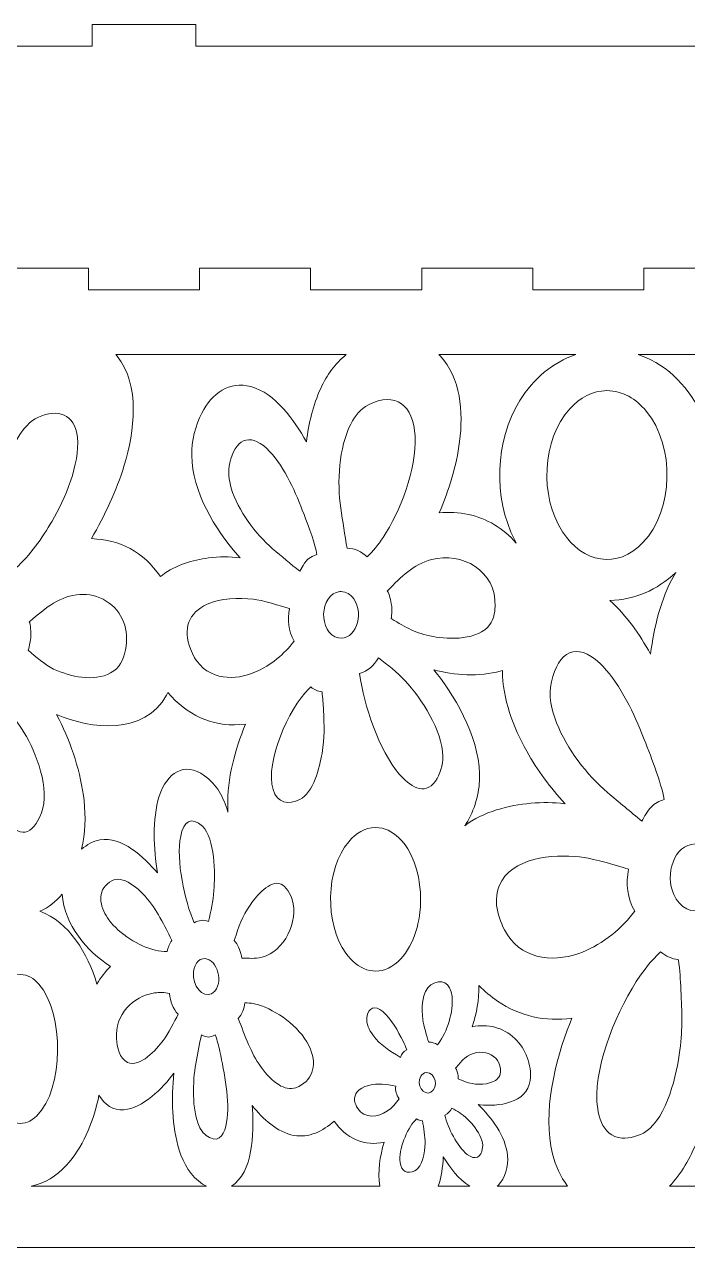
# Model space of a CAD drawing. Header units: centimetres. Extents: x -59 to 59, y -29 to 29.
# Drawn here: x 12.08 to 19.75, y -6.93 to 7.22 of the extents above; entities that cross this region are included whole.
import ezdxf

# ---------------------------------------------------------------- set-up
doc = ezdxf.new("R2010")
doc.units = ezdxf.units.CM
doc.header["$MEASUREMENT"] = 0
doc.layers.add('Camada 1', color=7, linetype='Continuous')

msp = doc.modelspace()

# ---------------------------------------------------------------- linework, layer by layer
at = {"layer": 'Camada 1', "color": 250, "lineweight": 9}
for points, knots in [([(26.91916, 6.97329), (26.91916, 6.97329), (26.91916, 7.22325), (26.91916, 7.22325), (26.91916, 7.22325), (26.91916, 7.22325), (25.71916, 7.22325), (25.71916, 7.22325), (25.71916, 7.22325), (25.71916, 7.22325), (25.71916, 6.97329), (25.71916, 6.97329), (25.71916, 6.97329), (25.71916, 6.97329), (14.06248, 6.97329), (14.06248, 6.97329), (14.06248, 6.97329), (14.06248, 6.97329), (14.06248, 7.22325), (14.06248, 7.22325), (14.06248, 7.22325), (14.06248, 7.22325), (12.86248, 7.22325), (12.86248, 7.22325), (12.86248, 7.22325), (12.86248, 7.22325), (12.86248, 6.97329), (12.86248, 6.97329)], [0, 0, 0, 0, 0.125, 0.125, 0.125, 0.125, 0.25, 0.25, 0.25, 0.25, 0.375, 0.375, 0.375, 0.375, 0.5, 0.5, 0.5, 0.5, 0.625, 0.625, 0.625, 0.625, 0.75, 0.75, 0.75, 0.75, 1, 1, 1, 1]), ([(10.24805, 4.40289), (10.24805, 4.40289), (10.24805, 4.15292), (10.24805, 4.15292), (10.24805, 4.15292), (10.24805, 4.15292), (11.53362, 4.15292), (11.53362, 4.15292), (11.53362, 4.15292), (11.53362, 4.15292), (11.53362, 4.40289), (11.53362, 4.40289), (11.53362, 4.40289), (11.53362, 4.40289), (12.81971, 4.40289), (12.81971, 4.40289), (12.81971, 4.40289), (12.81971, 4.40289), (12.81971, 4.15292), (12.81971, 4.15292), (12.81971, 4.15292), (12.81971, 4.15292), (14.10527, 4.15292), (14.10527, 4.15292), (14.10527, 4.15292), (14.10527, 4.15292), (14.10527, 4.40289), (14.10527, 4.40289), (14.10527, 4.40289), (14.10527, 4.40289), (15.39083, 4.40289), (15.39083, 4.40289), (15.39083, 4.40289), (15.39083, 4.40289), (15.39083, 4.15292), (15.39083, 4.15292), (15.39083, 4.15292), (15.39083, 4.15292), (16.6764, 4.15292), (16.6764, 4.15292), (16.6764, 4.15292), (16.6764, 4.15292), (16.6764, 4.40289), (16.6764, 4.40289), (16.6764, 4.40289), (16.6764, 4.40289), (17.96248, 4.40289), (17.96248, 4.40289), (17.96248, 4.40289), (17.96248, 4.40289), (17.96248, 4.15292), (17.96248, 4.15292), (17.96248, 4.15292), (17.96248, 4.15292), (19.24805, 4.15292), (19.24805, 4.15292), (19.24805, 4.15292), (19.24805, 4.15292), (19.24805, 4.40289), (19.24805, 4.40289), (19.24805, 4.40289), (19.24805, 4.40289), (20.53362, 4.40289), (20.53362, 4.40289), (20.53362, 4.40289), (20.53362, 4.40289), (20.53362, 4.15292), (20.53362, 4.15292), (20.53362, 4.15292), (20.53362, 4.15292), (21.81919, 4.15292), (21.81919, 4.15292), (21.81919, 4.15292), (21.81919, 4.15292), (21.81919, 4.40289), (21.81919, 4.40289), (21.81919, 4.40289), (21.81919, 4.40289), (23.10527, 4.40289), (23.10527, 4.40289), (23.10527, 4.40289), (23.10527, 4.40289), (23.10527, 4.15292), (23.10527, 4.15292), (23.10527, 4.15292), (23.10527, 4.15292), (24.39084, 4.15292), (24.39084, 4.15292), (24.39084, 4.15292), (24.39084, 4.15292), (24.39084, 4.40289), (24.39084, 4.40289), (24.39084, 4.40289), (24.39084, 4.40289), (25.6764, 4.40289), (25.6764, 4.40289), (25.6764, 4.40289), (25.6764, 4.40289), (25.6764, 4.15292), (25.6764, 4.15292), (25.6764, 4.15292), (25.6764, 4.15292), (26.96197, 4.15292), (26.96197, 4.15292), (26.96197, 4.15292), (26.96197, 4.15292), (26.96197, 4.40289), (26.96197, 4.40289), (26.96197, 4.40289), (26.96197, 4.40289), (28.24804, 4.40289), (28.24804, 4.40289), (28.24804, 4.40289), (28.24804, 4.40289), (28.24804, 4.15292), (28.24804, 4.15292), (28.24804, 4.15292), (28.24804, 4.15292), (29.53362, 4.15292), (29.53362, 4.15292), (29.53362, 4.15292), (29.53362, 4.15292), (29.53362, 4.40289), (29.53362, 4.40289)], [0, 0, 0, 0, 0.03125, 0.03125, 0.03125, 0.03125, 0.0625, 0.0625, 0.0625, 0.0625, 0.09375, 0.09375, 0.09375, 0.09375, 0.125, 0.125, 0.125, 0.125, 0.15625, 0.15625, 0.15625, 0.15625, 0.1875, 0.1875, 0.1875, 0.1875, 0.21875, 0.21875, 0.21875, 0.21875, 0.25, 0.25, 0.25, 0.25, 0.28125, 0.28125, 0.28125, 0.28125, 0.3125, 0.3125, 0.3125, 0.3125, 0.34375, 0.34375, 0.34375, 0.34375, 0.375, 0.375, 0.375, 0.375, 0.40625, 0.40625, 0.40625, 0.40625, 0.4375, 0.4375, 0.4375, 0.4375, 0.46875, 0.46875, 0.46875, 0.46875, 0.5, 0.5, 0.5, 0.5, 0.53125, 0.53125, 0.53125, 0.53125, 0.5625, 0.5625, 0.5625, 0.5625, 0.59375, 0.59375, 0.59375, 0.59375, 0.625, 0.625, 0.625, 0.625, 0.65625, 0.65625, 0.65625, 0.65625, 0.6875, 0.6875, 0.6875, 0.6875, 0.71875, 0.71875, 0.71875, 0.71875, 0.75, 0.75, 0.75, 0.75, 0.78125, 0.78125, 0.78125, 0.78125, 0.8125, 0.8125, 0.8125, 0.8125, 0.84375, 0.84375, 0.84375, 0.84375, 0.875, 0.875, 0.875, 0.875, 0.90625, 0.90625, 0.90625, 0.90625, 0.9375, 0.9375, 0.9375, 0.9375, 1, 1, 1, 1]), ([(8.71075, 4.15292), (8.71075, 4.15292), (8.71075, 3.54479), (8.71075, 3.54479), (8.71075, 3.54479), (8.71075, 3.54479), (8.46078, 3.54479), (8.46078, 3.54479), (8.46078, 3.54479), (8.46078, 3.54479), (8.46078, 2.25923), (8.46078, 2.25923), (8.46078, 2.25923), (8.46078, 2.25923), (8.71075, 2.25923), (8.71075, 2.25923), (8.71075, 2.25923), (8.71075, 2.25923), (8.71075, 0.97365), (8.71075, 0.97365), (8.71075, 0.97365), (8.71075, 0.97365), (8.46078, 0.97365), (8.46078, 0.97365), (8.46078, 0.97365), (8.46078, 0.97365), (8.46078, -0.31242), (8.46078, -0.31242), (8.46078, -0.31242), (8.46078, -0.31242), (8.71075, -0.31242), (8.71075, -0.31242), (8.71075, -0.31242), (8.71075, -0.31242), (8.71075, -1.598), (8.71075, -1.598), (8.71075, -1.598), (8.71075, -1.598), (8.46078, -1.598), (8.46078, -1.598), (8.46078, -1.598), (8.46078, -1.598), (8.46078, -2.88408), (8.46078, -2.88408), (8.46078, -2.88408), (8.46078, -2.88408), (8.71075, -2.88408), (8.71075, -2.88408), (8.71075, -2.88408), (8.71075, -2.88408), (8.71075, -6.92629), (8.71075, -6.92629), (8.71075, -6.92629), (8.71075, -6.92629), (31.07083, -6.92629), (31.07083, -6.92629), (31.07083, -6.92629), (31.07083, -6.92629), (31.07083, -2.88408), (31.07083, -2.88408), (31.07083, -2.88408), (31.07083, -2.88408), (31.3208, -2.88408), (31.3208, -2.88408), (31.3208, -2.88408), (31.3208, -2.88408), (31.3208, -1.598), (31.3208, -1.598), (31.3208, -1.598), (31.3208, -1.598), (31.07083, -1.598), (31.07083, -1.598), (31.07083, -1.598), (31.07083, -1.598), (31.07083, -0.31242), (31.07083, -0.31242), (31.07083, -0.31242), (31.07083, -0.31242), (31.3208, -0.31242), (31.3208, -0.31242), (31.3208, -0.31242), (31.3208, -0.31242), (31.3208, 0.97365), (31.3208, 0.97365), (31.3208, 0.97365), (31.3208, 0.97365), (31.07083, 0.97365), (31.07083, 0.97365), (31.07083, 0.97365), (31.07083, 0.97365), (31.07083, 2.25923), (31.07083, 2.25923), (31.07083, 2.25923), (31.07083, 2.25923), (31.3208, 2.25923), (31.3208, 2.25923), (31.3208, 2.25923), (31.3208, 2.25923), (31.3208, 3.54479), (31.3208, 3.54479), (31.3208, 3.54479), (31.3208, 3.54479), (31.07083, 3.54479), (31.07083, 3.54479), (31.07083, 3.54479), (31.07083, 3.54479), (31.07083, 4.15292), (31.07083, 4.15292)], [0, 0, 0, 0, 0.03571429, 0.03571429, 0.03571429, 0.03571429, 0.07142857, 0.07142857, 0.07142857, 0.07142857, 0.10714286, 0.10714286, 0.10714286, 0.10714286, 0.14285714, 0.14285714, 0.14285714, 0.14285714, 0.17857143, 0.17857143, 0.17857143, 0.17857143, 0.21428571, 0.21428571, 0.21428571, 0.21428571, 0.25, 0.25, 0.25, 0.25, 0.28571429, 0.28571429, 0.28571429, 0.28571429, 0.32142857, 0.32142857, 0.32142857, 0.32142857, 0.35714286, 0.35714286, 0.35714286, 0.35714286, 0.39285714, 0.39285714, 0.39285714, 0.39285714, 0.42857143, 0.42857143, 0.42857143, 0.42857143, 0.46428571, 0.46428571, 0.46428571, 0.46428571, 0.5, 0.5, 0.5, 0.5, 0.53571429, 0.53571429, 0.53571429, 0.53571429, 0.57142857, 0.57142857, 0.57142857, 0.57142857, 0.60714286, 0.60714286, 0.60714286, 0.60714286, 0.64285714, 0.64285714, 0.64285714, 0.64285714, 0.67857143, 0.67857143, 0.67857143, 0.67857143, 0.71428571, 0.71428571, 0.71428571, 0.71428571, 0.75, 0.75, 0.75, 0.75, 0.78571429, 0.78571429, 0.78571429, 0.78571429, 0.82142857, 0.82142857, 0.82142857, 0.82142857, 0.85714286, 0.85714286, 0.85714286, 0.85714286, 0.89285714, 0.89285714, 0.89285714, 0.89285714, 0.92857143, 0.92857143, 0.92857143, 0.92857143, 1, 1, 1, 1])]:
    msp.add_open_spline(points, degree=3, knots=knots, dxfattribs=at)
msp.add_open_spline([(12.86248, 6.97329), (12.86248, 6.97329), (8.39084, 6.97329), (8.39084, 6.97329)], degree=3, dxfattribs=at)
at = {"layer": 'Camada 1', "color": 1, "lineweight": 9}
for points, knots in [([(13.6526, 0.83502), (13.45038, 1.13062), (13.1905, 1.25982), (12.8533, 1.27473), (12.8533, 1.27473), (13.01142, 1.54961), (13.14001, 1.81619), (13.23372, 2.12492), (13.23372, 2.12492), (13.35174, 2.5138), (13.42294, 3.04848), (13.15112, 3.38545), (13.15112, 3.38545), (13.15112, 3.38545), (13.13541, 3.40424), (13.13541, 3.40424), (13.13541, 3.40424), (13.13541, 3.40424), (15.80375, 3.40424), (15.80375, 3.40424), (15.80375, 3.40424), (15.67198, 3.29673), (15.58188, 3.17174), (15.50784, 3.01296), (15.50784, 3.01296), (15.4167, 2.81748), (15.37008, 2.61079), (15.34158, 2.39552), (15.34158, 2.39552), (15.19842, 2.65183), (14.98327, 2.9562), (14.69857, 3.03325), (14.69857, 3.03325), (14.45347, 3.09956), (14.24683, 2.95505), (14.13062, 2.72804), (14.13062, 2.72804), (14.05733, 2.58488), (14.0113, 2.40251), (14.01421, 2.23857), (14.01421, 2.23857), (14.02169, 1.81752), (14.28315, 1.38179), (14.54501, 1.08773), (14.54501, 1.08773), (14.54501, 1.08773), (14.57565, 1.05395), (14.57565, 1.05395), (14.57565, 1.05395), (14.44699, 1.06727), (14.33658, 1.06714), (14.20741, 1.05102), (14.20741, 1.05102), (14.02583, 1.02835), (13.82636, 0.96994), (13.67595, 0.85383), (13.67595, 0.85383), (13.67595, 0.85383), (13.6526, 0.83502), (13.6526, 0.83502)], [0, 0, 0, 0, 0.0625, 0.0625, 0.0625, 0.0625, 0.125, 0.125, 0.125, 0.125, 0.1875, 0.1875, 0.1875, 0.1875, 0.25, 0.25, 0.25, 0.25, 0.3125, 0.3125, 0.3125, 0.3125, 0.375, 0.375, 0.375, 0.375, 0.4375, 0.4375, 0.4375, 0.4375, 0.5, 0.5, 0.5, 0.5, 0.5625, 0.5625, 0.5625, 0.5625, 0.625, 0.625, 0.625, 0.625, 0.6875, 0.6875, 0.6875, 0.6875, 0.75, 0.75, 0.75, 0.75, 0.8125, 0.8125, 0.8125, 0.8125, 0.875, 0.875, 0.875, 0.875, 1, 1, 1, 1]), ([(17.76857, 1.22417), (17.61465, 1.39719), (17.43541, 1.50718), (17.21683, 1.55447), (17.21683, 1.55447), (17.09993, 1.57976), (16.99744, 1.58256), (16.87863, 1.57388), (16.87863, 1.57388), (16.99167, 1.84202), (17.07712, 2.10474), (17.11478, 2.39819), (17.11478, 2.39819), (17.15847, 2.73854), (17.1288, 3.13417), (16.88948, 3.38852), (16.88948, 3.38852), (16.88948, 3.38852), (16.8743, 3.40425), (16.8743, 3.40425), (16.8743, 3.40425), (16.8743, 3.40425), (18.4601, 3.40424), (18.4601, 3.40424), (18.4601, 3.40424), (18.18882, 3.30963), (17.96952, 3.12942), (17.81225, 2.87305), (17.81225, 2.87305), (17.5229, 2.40139), (17.50216, 1.75179), (17.75205, 1.25606), (17.75205, 1.25606), (17.75205, 1.25606), (17.76857, 1.22417), (17.76857, 1.22417)], [0, 0, 0, 0, 0.1, 0.1, 0.1, 0.1, 0.2, 0.2, 0.2, 0.2, 0.3, 0.3, 0.3, 0.3, 0.4, 0.4, 0.4, 0.4, 0.5, 0.5, 0.5, 0.5, 0.6, 0.6, 0.6, 0.6, 0.7, 0.7, 0.7, 0.7, 0.8, 0.8, 0.8, 0.8, 1, 1, 1, 1]), ([(19.84302, 1.1738), (19.92884, 1.32564), (19.9853, 1.46805), (20.02254, 1.64252), (20.02254, 1.64252), (20.17435, 2.35355), (19.87151, 3.1502), (19.20806, 3.39427), (19.20806, 3.39427), (19.20806, 3.39427), (19.17981, 3.40424), (19.17981, 3.40424), (19.17981, 3.40424), (19.17981, 3.40424), (22.01844, 3.40424), (22.01844, 3.40424), (22.01844, 3.40424), (21.92004, 3.32741), (21.86321, 3.22128), (21.82901, 3.0967), (21.82901, 3.0967), (21.71357, 2.67636), (22.07299, 2.1163), (22.31126, 1.82193), (22.31126, 1.82193), (22.31126, 1.82193), (22.34633, 1.77936), (22.34633, 1.77936), (22.34633, 1.77936), (22.20142, 1.82752), (22.0648, 1.85789), (21.9138, 1.87077), (21.9138, 1.87077), (21.64434, 1.89375), (21.26472, 1.84607), (21.24926, 1.47677), (21.24926, 1.47677), (21.24637, 1.40791), (21.25201, 1.34896), (21.26133, 1.28136), (21.26133, 1.28136), (20.9095, 1.58186), (20.45971, 1.54731), (20.07496, 1.34133), (20.07496, 1.34133), (19.9831, 1.29214), (19.92061, 1.24542), (19.84302, 1.1738)], [0, 0, 0, 0, 0.07692308, 0.07692308, 0.07692308, 0.07692308, 0.15384615, 0.15384615, 0.15384615, 0.15384615, 0.23076923, 0.23076923, 0.23076923, 0.23076923, 0.30769231, 0.30769231, 0.30769231, 0.30769231, 0.38461538, 0.38461538, 0.38461538, 0.38461538, 0.46153846, 0.46153846, 0.46153846, 0.46153846, 0.53846154, 0.53846154, 0.53846154, 0.53846154, 0.61538462, 0.61538462, 0.61538462, 0.61538462, 0.69230769, 0.69230769, 0.69230769, 0.69230769, 0.76923077, 0.76923077, 0.76923077, 0.76923077, 0.84615385, 0.84615385, 0.84615385, 0.84615385, 1, 1, 1, 1]), ([(15.81286, 1.16318), (15.78787, 1.31381), (15.76115, 1.47567), (15.73917, 1.62672), (15.73917, 1.62672), (15.6956, 1.92622), (15.71612, 2.328), (15.85544, 2.60038), (15.85544, 2.60038), (15.9049, 2.69708), (15.96767, 2.77586), (16.06139, 2.82315), (16.06139, 2.82315), (16.37353, 2.98065), (16.58121, 2.82157), (16.59966, 2.45884), (16.59966, 2.45884), (16.61906, 2.07768), (16.42595, 1.58884), (16.22847, 1.28792), (16.22847, 1.28792), (16.17136, 1.2009), (16.11766, 1.13559), (16.0459, 1.06248), (16.0459, 1.06248), (15.97987, 1.12502), (15.90263, 1.16448), (15.81286, 1.16318)], [0, 0, 0, 0, 0.125, 0.125, 0.125, 0.125, 0.25, 0.25, 0.25, 0.25, 0.375, 0.375, 0.375, 0.375, 0.5, 0.5, 0.5, 0.5, 0.625, 0.625, 0.625, 0.625, 0.75, 0.75, 0.75, 0.75, 1, 1, 1, 1]), ([(18.81989, 2.98697), (19.00324, 2.98376), (19.15544, 2.89458), (19.27557, 2.74823), (19.27557, 2.74823), (19.60766, 2.34366), (19.59462, 1.60505), (19.23647, 1.22847), (19.23647, 1.22847), (18.94081, 0.91761), (18.53832, 0.99305), (18.30465, 1.35455), (18.30465, 1.35455), (18.0401, 1.76381), (18.06568, 2.41969), (18.38994, 2.77811), (18.38994, 2.77811), (18.50756, 2.90812), (18.65015, 2.984), (18.81989, 2.98697)], [0, 0, 0, 0, 0.16666667, 0.16666667, 0.16666667, 0.16666667, 0.33333333, 0.33333333, 0.33333333, 0.33333333, 0.5, 0.5, 0.5, 0.5, 0.66666667, 0.66666667, 0.66666667, 0.66666667, 1, 1, 1, 1]), ([(11.74991, 1.03688), (11.74991, 1.03688), (11.75925, 1.48329), (11.75925, 1.48329), (11.75925, 1.48329), (11.7655, 1.70429), (11.79731, 1.91061), (11.86332, 2.12052), (11.86332, 2.12052), (11.92476, 2.31591), (12.04729, 2.5962), (12.24007, 2.6807), (12.24007, 2.6807), (12.46051, 2.77733), (12.66128, 2.724), (12.69122, 2.44446), (12.69122, 2.44446), (12.72419, 2.13674), (12.54528, 1.73015), (12.39889, 1.47753), (12.39889, 1.47753), (12.28612, 1.28292), (12.14414, 1.07922), (11.97734, 0.93405), (11.97734, 0.93405), (11.97734, 0.93405), (11.94649, 0.90807), (11.94649, 0.90807), (11.94649, 0.90807), (11.89692, 0.97836), (11.83398, 1.02723), (11.74991, 1.03688)], [0, 0, 0, 0, 0.11111111, 0.11111111, 0.11111111, 0.11111111, 0.22222222, 0.22222222, 0.22222222, 0.22222222, 0.33333333, 0.33333333, 0.33333333, 0.33333333, 0.44444444, 0.44444444, 0.44444444, 0.44444444, 0.55555556, 0.55555556, 0.55555556, 0.55555556, 0.66666667, 0.66666667, 0.66666667, 0.66666667, 0.77777778, 0.77777778, 0.77777778, 0.77777778, 1, 1, 1, 1]), ([(15.26462, 0.89725), (15.16113, 0.98281), (15.05306, 1.07102), (14.95131, 1.15841), (14.95131, 1.15841), (14.75367, 1.32813), (14.55046, 1.59724), (14.4725, 1.85897), (14.4725, 1.85897), (14.44377, 1.95543), (14.43104, 2.05118), (14.45443, 2.15019), (14.45443, 2.15019), (14.51696, 2.41507), (14.67859, 2.50865), (14.88211, 2.31825), (14.88211, 2.31825), (15.06581, 2.1464), (15.2022, 1.84464), (15.29477, 1.606), (15.29477, 1.606), (15.34504, 1.4764), (15.42409, 1.27322), (15.45496, 1.13597), (15.45496, 1.13597), (15.45496, 1.13597), (15.46369, 1.09247), (15.46369, 1.09247), (15.46369, 1.09247), (15.3769, 1.057), (15.3554, 1.04737), (15.30352, 0.96542), (15.30352, 0.96542), (15.30352, 0.96542), (15.26462, 0.89725), (15.26462, 0.89725)], [0, 0, 0, 0, 0.1, 0.1, 0.1, 0.1, 0.2, 0.2, 0.2, 0.2, 0.3, 0.3, 0.3, 0.3, 0.4, 0.4, 0.4, 0.4, 0.5, 0.5, 0.5, 0.5, 0.6, 0.6, 0.6, 0.6, 0.7, 0.7, 0.7, 0.7, 0.8, 0.8, 0.8, 0.8, 1, 1, 1, 1]), ([(16.27827, 0.66887), (16.30084, 0.6413), (16.32216, 0.5473), (16.32693, 0.50791), (16.32693, 0.50791), (16.33351, 0.45352), (16.33166, 0.40301), (16.32314, 0.34906), (16.32314, 0.34906), (16.50451, 0.2432), (16.59722, 0.18147), (16.80823, 0.14231), (16.80823, 0.14231), (16.99852, 0.107), (17.32874, 0.09913), (17.46474, 0.28058), (17.46474, 0.28058), (17.50951, 0.34029), (17.52193, 0.41443), (17.52531, 0.48964), (17.52531, 0.48964), (17.54406, 0.90632), (17.13844, 1.12649), (16.78897, 1.03292), (16.78897, 1.03292), (16.57951, 0.97684), (16.43654, 0.8338), (16.28572, 0.6752), (16.28572, 0.6752), (16.28572, 0.6752), (16.27827, 0.66887), (16.27827, 0.66887)], [0, 0, 0, 0, 0.11111111, 0.11111111, 0.11111111, 0.11111111, 0.22222222, 0.22222222, 0.22222222, 0.22222222, 0.33333333, 0.33333333, 0.33333333, 0.33333333, 0.44444444, 0.44444444, 0.44444444, 0.44444444, 0.55555556, 0.55555556, 0.55555556, 0.55555556, 0.66666667, 0.66666667, 0.66666667, 0.66666667, 0.77777778, 0.77777778, 0.77777778, 0.77777778, 1, 1, 1, 1]), ([(18.85431, 0.55826), (19.05413, 0.3789), (19.19024, 0.17888), (19.32413, -0.06022), (19.32413, -0.06022), (19.36547, 0.25521), (19.44208, 0.5732), (19.59589, 0.84835), (19.59589, 0.84835), (19.59589, 0.84835), (19.61652, 0.88427), (19.61652, 0.88427), (19.61652, 0.88427), (19.39383, 0.67502), (19.1469, 0.57079), (18.85431, 0.55826)], [0, 0, 0, 0, 0.2, 0.2, 0.2, 0.2, 0.4, 0.4, 0.4, 0.4, 0.6, 0.6, 0.6, 0.6, 1, 1, 1, 1]), ([(12.1353, 0.3131), (12.15121, 0.28419), (12.1549, 0.18418), (12.15302, 0.1473), (12.15302, 0.1473), (12.15013, 0.09032), (12.13973, 0.03833), (12.12276, -0.0156), (12.12276, -0.0156), (12.21095, -0.09266), (12.31356, -0.18522), (12.41659, -0.23371), (12.41659, -0.23371), (12.60302, -0.32146), (12.88491, -0.38441), (13.07591, -0.27947), (13.07591, -0.27947), (13.18277, -0.22076), (13.22205, -0.13419), (13.24763, -0.01201), (13.24763, -0.01201), (13.29596, 0.2189), (13.21566, 0.43487), (13.02514, 0.55273), (13.02514, 0.55273), (12.8319, 0.67228), (12.60466, 0.64258), (12.41501, 0.52737), (12.41501, 0.52737), (12.31788, 0.46836), (12.2299, 0.39371), (12.14322, 0.31867), (12.14322, 0.31867), (12.14322, 0.31867), (12.1353, 0.3131), (12.1353, 0.3131)], [0, 0, 0, 0, 0.1, 0.1, 0.1, 0.1, 0.2, 0.2, 0.2, 0.2, 0.3, 0.3, 0.3, 0.3, 0.4, 0.4, 0.4, 0.4, 0.5, 0.5, 0.5, 0.5, 0.6, 0.6, 0.6, 0.6, 0.7, 0.7, 0.7, 0.7, 0.8, 0.8, 0.8, 0.8, 1, 1, 1, 1]), ([(15.14541, 0.4677), (15.05554, 0.49479), (14.81759, 0.56461), (14.72896, 0.57406), (14.72896, 0.57406), (14.55332, 0.59281), (14.35736, 0.59148), (14.19202, 0.51599), (14.19202, 0.51599), (13.97901, 0.41873), (13.90971, 0.22735), (13.99912, -0.00113), (13.99912, -0.00113), (14.05636, -0.14743), (14.14455, -0.24983), (14.28698, -0.30078), (14.28698, -0.30078), (14.52988, -0.38767), (14.805, -0.27498), (15.0014, -0.11544), (15.0014, -0.11544), (15.07887, -0.05252), (15.13912, 0.00883), (15.20031, 0.0891), (15.20031, 0.0891), (15.13345, 0.20939), (15.11856, 0.33135), (15.14541, 0.4677)], [0, 0, 0, 0, 0.125, 0.125, 0.125, 0.125, 0.25, 0.25, 0.25, 0.25, 0.375, 0.375, 0.375, 0.375, 0.5, 0.5, 0.5, 0.5, 0.625, 0.625, 0.625, 0.625, 0.75, 0.75, 0.75, 0.75, 1, 1, 1, 1]), ([(15.7426, 0.66339), (15.80447, 0.66026), (15.85119, 0.6325), (15.88898, 0.57915), (15.88898, 0.57915), (16.0196, 0.39482), (15.90392, 0.08847), (15.71213, 0.12586), (15.71213, 0.12586), (15.59879, 0.14795), (15.53659, 0.2853), (15.54102, 0.40647), (15.54102, 0.40647), (15.54536, 0.5247), (15.61462, 0.65217), (15.72729, 0.66261), (15.72729, 0.66261), (15.72729, 0.66261), (15.7426, 0.66339), (15.7426, 0.66339)], [0, 0, 0, 0, 0.16666667, 0.16666667, 0.16666667, 0.16666667, 0.33333333, 0.33333333, 0.33333333, 0.33333333, 0.5, 0.5, 0.5, 0.5, 0.66666667, 0.66666667, 0.66666667, 0.66666667, 1, 1, 1, 1]), ([(19.22471, -1.99355), (19.09269, -1.88479), (18.95717, -1.77376), (18.82714, -1.66254), (18.82714, -1.66254), (18.58497, -1.45539), (18.35938, -1.1646), (18.23738, -0.85603), (18.23738, -0.85603), (18.17911, -0.70868), (18.14019, -0.54185), (18.17674, -0.38284), (18.17674, -0.38284), (18.25702, -0.03357), (18.46781, 0.08877), (18.73703, -0.16595), (18.73703, -0.16595), (18.94287, -0.3607), (19.1152, -0.70745), (19.22083, -0.97195), (19.22083, -0.97195), (19.29481, -1.15722), (19.432, -1.50043), (19.47425, -1.70227), (19.47425, -1.70227), (19.47425, -1.70227), (19.48185, -1.74165), (19.48185, -1.74165), (19.48185, -1.74165), (19.4284, -1.76347), (19.36875, -1.78545), (19.32972, -1.83038), (19.32972, -1.83038), (19.29023, -1.87587), (19.25324, -1.93923), (19.22471, -1.99355)], [0, 0, 0, 0, 0.1, 0.1, 0.1, 0.1, 0.2, 0.2, 0.2, 0.2, 0.3, 0.3, 0.3, 0.3, 0.4, 0.4, 0.4, 0.4, 0.5, 0.5, 0.5, 0.5, 0.6, 0.6, 0.6, 0.6, 0.7, 0.7, 0.7, 0.7, 0.8, 0.8, 0.8, 0.8, 1, 1, 1, 1]), ([(16.17449, -0.106), (16.11998, -0.19732), (16.05456, -0.25563), (15.95728, -0.28654), (15.95728, -0.28654), (16.00702, -0.65644), (16.1822, -1.17127), (16.41706, -1.44885), (16.41706, -1.44885), (16.52721, -1.57903), (16.70734, -1.71296), (16.83523, -1.53066), (16.83523, -1.53066), (16.88757, -1.45602), (16.92141, -1.33754), (16.92072, -1.24454), (16.92072, -1.24454), (16.9185, -0.94571), (16.67028, -0.56931), (16.48192, -0.36812), (16.48192, -0.36812), (16.39373, -0.27391), (16.27822, -0.17964), (16.17449, -0.106)], [0, 0, 0, 0, 0.14285714, 0.14285714, 0.14285714, 0.14285714, 0.28571429, 0.28571429, 0.28571429, 0.28571429, 0.42857143, 0.42857143, 0.42857143, 0.42857143, 0.57142857, 0.57142857, 0.57142857, 0.57142857, 0.71428571, 0.71428571, 0.71428571, 0.71428571, 1, 1, 1, 1]), ([(17.17477, -2.04789), (17.27202, -1.91074), (17.33686, -1.69922), (17.34487, -1.5288), (17.34487, -1.5288), (17.36564, -1.08644), (17.10055, -0.60283), (16.84419, -0.27739), (16.84419, -0.27739), (16.84419, -0.27739), (16.81589, -0.24186), (16.81589, -0.24186), (16.81589, -0.24186), (17.05226, -0.30561), (17.3479, -0.32562), (17.58606, -0.25765), (17.58606, -0.25765), (17.58606, -0.25765), (17.60941, -0.25066), (17.60941, -0.25066), (17.60941, -0.25066), (17.61456, -0.58581), (17.73276, -0.9007), (17.8919, -1.18456), (17.8919, -1.18456), (18.0202, -1.41344), (18.16301, -1.60145), (18.33475, -1.79135), (18.33475, -1.79135), (18.19461, -1.77656), (18.08117, -1.77447), (17.93872, -1.78677), (17.93872, -1.78677), (17.6839, -1.80878), (17.38583, -1.88385), (17.17503, -2.04768), (17.17503, -2.04768), (17.17503, -2.04768), (17.17477, -2.04789), (17.17477, -2.04789)], [0, 0, 0, 0, 0.09090909, 0.09090909, 0.09090909, 0.09090909, 0.18181818, 0.18181818, 0.18181818, 0.18181818, 0.27272727, 0.27272727, 0.27272727, 0.27272727, 0.36363636, 0.36363636, 0.36363636, 0.36363636, 0.45454545, 0.45454545, 0.45454545, 0.45454545, 0.54545455, 0.54545455, 0.54545455, 0.54545455, 0.63636364, 0.63636364, 0.63636364, 0.63636364, 0.72727273, 0.72727273, 0.72727273, 0.72727273, 0.81818182, 0.81818182, 0.81818182, 0.81818182, 1, 1, 1, 1]), ([(14.43454, -1.88882), (14.37904, -1.71157), (14.31054, -1.57249), (14.16246, -1.46731), (14.16246, -1.46731), (13.92659, -1.29976), (13.72683, -1.43291), (13.63945, -1.70476), (13.63945, -1.70476), (13.55248, -1.9753), (13.57794, -2.31489), (13.61762, -2.59218), (13.61762, -2.59218), (13.46208, -2.4088), (13.20517, -2.16606), (12.95328, -2.2093), (12.95328, -2.2093), (12.87322, -2.22304), (12.80278, -2.26719), (12.73906, -2.31896), (12.73906, -2.31896), (12.78405, -2.12841), (12.7899, -1.9506), (12.76829, -1.7556), (12.76829, -1.7556), (12.73275, -1.43485), (12.62176, -1.10099), (12.48154, -0.81762), (12.48154, -0.81762), (12.48154, -0.81762), (12.45118, -0.75802), (12.45118, -0.75802), (12.45118, -0.75802), (12.84866, -0.93345), (13.46889, -0.99888), (13.72332, -0.53624), (13.72332, -0.53624), (13.72332, -0.53624), (13.7396, -0.50522), (13.7396, -0.50522), (13.7396, -0.50522), (13.9593, -0.76231), (14.24314, -0.90135), (14.56968, -0.87724), (14.56968, -0.87724), (14.56968, -0.87724), (14.63655, -0.87009), (14.63655, -0.87009), (14.63655, -0.87009), (14.5165, -1.17178), (14.42396, -1.49702), (14.43164, -1.8287), (14.43164, -1.8287), (14.43164, -1.8287), (14.43454, -1.88882), (14.43454, -1.88882)], [0, 0, 0, 0, 0.06666667, 0.06666667, 0.06666667, 0.06666667, 0.13333333, 0.13333333, 0.13333333, 0.13333333, 0.2, 0.2, 0.2, 0.2, 0.26666667, 0.26666667, 0.26666667, 0.26666667, 0.33333333, 0.33333333, 0.33333333, 0.33333333, 0.4, 0.4, 0.4, 0.4, 0.46666667, 0.46666667, 0.46666667, 0.46666667, 0.53333333, 0.53333333, 0.53333333, 0.53333333, 0.6, 0.6, 0.6, 0.6, 0.66666667, 0.66666667, 0.66666667, 0.66666667, 0.73333333, 0.73333333, 0.73333333, 0.73333333, 0.8, 0.8, 0.8, 0.8, 0.86666667, 0.86666667, 0.86666667, 0.86666667, 1, 1, 1, 1]), ([(15.52262, -0.49812), (15.52995, -0.56879), (15.53678, -0.63773), (15.53955, -0.70877), (15.53955, -0.70877), (15.54697, -0.89857), (15.55453, -1.01929), (15.52291, -1.20936), (15.52291, -1.20936), (15.49587, -1.37202), (15.4214, -1.66636), (15.26409, -1.74436), (15.26409, -1.74436), (15.13697, -1.80739), (15.0032, -1.78749), (14.95605, -1.62819), (14.95605, -1.62819), (14.86059, -1.30573), (15.13922, -0.69119), (15.36714, -0.46666), (15.36714, -0.46666), (15.36714, -0.46666), (15.39331, -0.44144), (15.39331, -0.44144), (15.39331, -0.44144), (15.43737, -0.47509), (15.46961, -0.48896), (15.52262, -0.49812)], [0, 0, 0, 0, 0.125, 0.125, 0.125, 0.125, 0.25, 0.25, 0.25, 0.25, 0.375, 0.375, 0.375, 0.375, 0.5, 0.5, 0.5, 0.5, 0.625, 0.625, 0.625, 0.625, 0.75, 0.75, 0.75, 0.75, 1, 1, 1, 1]), ([(11.85737, -0.69067), (11.80112, -0.76484), (11.73928, -0.81359), (11.65106, -0.83243), (11.65106, -0.83243), (11.63675, -1.16282), (11.69945, -1.66549), (11.86217, -1.95177), (11.86217, -1.95177), (12.00913, -2.21033), (12.17551, -2.16089), (12.27657, -1.89649), (12.27657, -1.89649), (12.37942, -1.62739), (12.21328, -1.1958), (12.07695, -0.9706), (12.07695, -0.9706), (12.01708, -0.87171), (11.93564, -0.77257), (11.85737, -0.69067)], [0, 0, 0, 0, 0.16666667, 0.16666667, 0.16666667, 0.16666667, 0.33333333, 0.33333333, 0.33333333, 0.33333333, 0.5, 0.5, 0.5, 0.5, 0.66666667, 0.66666667, 0.66666667, 0.66666667, 1, 1, 1, 1]), ([(14.20789, -3.15443), (14.14866, -3.13185), (14.09785, -3.13721), (14.04356, -3.17128), (14.04356, -3.17128), (13.93274, -2.91126), (13.83058, -2.45034), (13.88687, -2.16626), (13.88687, -2.16626), (13.92007, -1.99875), (14.0101, -1.93177), (14.1388, -2.05318), (14.1388, -2.05318), (14.28544, -2.1915), (14.28607, -2.60991), (14.27109, -2.79671), (14.27109, -2.79671), (14.26114, -2.92075), (14.23751, -3.03406), (14.20789, -3.15443)], [0, 0, 0, 0, 0.16666667, 0.16666667, 0.16666667, 0.16666667, 0.33333333, 0.33333333, 0.33333333, 0.33333333, 0.5, 0.5, 0.5, 0.5, 0.66666667, 0.66666667, 0.66666667, 0.66666667, 1, 1, 1, 1]), ([(16.14278, -2.06738), (16.24756, -2.07052), (16.33182, -2.10989), (16.41081, -2.18534), (16.41081, -2.18534), (16.62145, -2.38656), (16.68881, -2.75355), (16.65601, -3.04505), (16.65601, -3.04505), (16.62966, -3.27927), (16.52788, -3.5511), (16.32982, -3.67306), (16.32982, -3.67306), (16.13537, -3.79279), (15.93132, -3.70728), (15.79904, -3.52212), (15.79904, -3.52212), (15.55321, -3.17798), (15.56163, -2.55116), (15.83174, -2.23124), (15.83174, -2.23124), (15.91508, -2.13253), (16.01762, -2.06971), (16.14278, -2.06738)], [0, 0, 0, 0, 0.14285714, 0.14285714, 0.14285714, 0.14285714, 0.28571429, 0.28571429, 0.28571429, 0.28571429, 0.42857143, 0.42857143, 0.42857143, 0.42857143, 0.57142857, 0.57142857, 0.57142857, 0.57142857, 0.71428571, 0.71428571, 0.71428571, 0.71428571, 1, 1, 1, 1]), ([(19.84215, -2.25658), (19.97276, -2.26037), (20.06549, -2.36143), (20.10719, -2.48755), (20.10719, -2.48755), (20.16822, -2.67212), (20.11331, -2.91736), (19.94833, -3.00482), (19.94833, -3.00482), (19.80675, -3.07988), (19.66108, -2.99247), (19.5939, -2.84391), (19.5939, -2.84391), (19.48915, -2.6123), (19.59106, -2.26497), (19.84215, -2.25658)], [0, 0, 0, 0, 0.2, 0.2, 0.2, 0.2, 0.4, 0.4, 0.4, 0.4, 0.6, 0.6, 0.6, 0.6, 1, 1, 1, 1]), ([(19.07073, -2.54782), (18.95838, -2.51449), (18.66107, -2.428), (18.55654, -2.41352), (18.55654, -2.41352), (18.27408, -2.3744), (17.78206, -2.38679), (17.60259, -2.6842), (17.60259, -2.6842), (17.495, -2.86251), (17.54269, -3.07538), (17.63334, -3.24926), (17.63334, -3.24926), (17.80846, -3.58514), (18.17573, -3.63504), (18.49311, -3.52423), (18.49311, -3.52423), (18.72694, -3.4426), (18.96338, -3.26432), (19.12073, -3.06376), (19.12073, -3.06376), (19.12073, -3.06376), (19.14165, -3.03638), (19.14165, -3.03638), (19.14165, -3.03638), (19.05786, -2.88576), (19.03368, -2.71806), (19.07073, -2.54782)], [0, 0, 0, 0, 0.125, 0.125, 0.125, 0.125, 0.25, 0.25, 0.25, 0.25, 0.375, 0.375, 0.375, 0.375, 0.5, 0.5, 0.5, 0.5, 0.625, 0.625, 0.625, 0.625, 0.75, 0.75, 0.75, 0.75, 1, 1, 1, 1]), ([(13.78422, -3.37491), (13.73054, -3.26003), (13.70848, -3.21866), (13.64677, -3.1067), (13.64677, -3.1067), (13.56015, -2.94956), (13.40873, -2.75403), (13.24778, -2.68554), (13.24778, -2.68554), (13.16916, -2.6521), (13.10617, -2.66162), (13.03969, -2.71821), (13.03969, -2.71821), (12.90623, -2.83183), (12.96623, -3.01252), (13.0556, -3.13355), (13.0556, -3.13355), (13.17975, -3.30169), (13.40002, -3.43786), (13.59079, -3.48634), (13.59079, -3.48634), (13.64109, -3.49913), (13.67933, -3.50281), (13.7307, -3.50264), (13.7307, -3.50264), (13.74196, -3.45199), (13.75635, -3.41708), (13.78422, -3.37491)], [0, 0, 0, 0, 0.125, 0.125, 0.125, 0.125, 0.25, 0.25, 0.25, 0.25, 0.375, 0.375, 0.375, 0.375, 0.5, 0.5, 0.5, 0.5, 0.625, 0.625, 0.625, 0.625, 0.75, 0.75, 0.75, 0.75, 1, 1, 1, 1]), ([(14.59325, -3.57883), (14.59539, -3.55003), (14.57059, -3.47824), (14.55748, -3.45102), (14.55748, -3.45102), (14.54218, -3.41925), (14.5292, -3.40115), (14.50757, -3.37491), (14.50757, -3.37491), (14.5648, -3.20076), (14.58877, -3.11027), (14.69742, -2.95415), (14.69742, -2.95415), (14.76062, -2.86334), (14.92279, -2.66931), (15.04822, -2.72093), (15.04822, -2.72093), (15.10662, -2.74496), (15.15804, -2.83977), (15.17666, -2.90017), (15.17666, -2.90017), (15.25464, -3.15328), (15.08532, -3.50147), (14.83076, -3.56556), (14.83076, -3.56556), (14.73507, -3.58966), (14.68342, -3.57777), (14.59325, -3.57883)], [0, 0, 0, 0, 0.125, 0.125, 0.125, 0.125, 0.25, 0.25, 0.25, 0.25, 0.375, 0.375, 0.375, 0.375, 0.5, 0.5, 0.5, 0.5, 0.625, 0.625, 0.625, 0.625, 0.75, 0.75, 0.75, 0.75, 1, 1, 1, 1]), ([(12.5152, -2.83858), (12.44429, -2.92438), (12.35663, -2.99701), (12.2554, -3.03554), (12.2554, -3.03554), (12.5975, -3.15844), (12.8108, -3.52579), (12.9175, -3.8779), (12.9175, -3.8779), (12.96131, -3.80348), (13.01359, -3.73608), (13.07426, -3.67693), (13.07426, -3.67693), (12.80284, -3.4946), (12.54138, -3.19838), (12.5152, -2.83858)], [0, 0, 0, 0, 0.2, 0.2, 0.2, 0.2, 0.4, 0.4, 0.4, 0.4, 0.6, 0.6, 0.6, 0.6, 1, 1, 1, 1]), ([(19.64869, -3.59691), (19.66183, -3.72608), (19.67148, -3.81999), (19.67644, -3.95044), (19.67644, -3.95044), (19.68671, -4.2206), (19.69872, -4.36935), (19.66398, -4.6421), (19.66398, -4.6421), (19.62817, -4.92329), (19.51615, -5.41756), (19.27066, -5.58423), (19.27066, -5.58423), (19.19941, -5.6326), (19.08101, -5.66673), (18.99462, -5.65973), (18.99462, -5.65973), (18.75179, -5.64006), (18.69834, -5.36669), (18.70331, -5.15036), (18.70331, -5.15036), (18.71417, -4.67781), (18.99145, -4.06147), (19.26033, -3.70534), (19.26033, -3.70534), (19.31602, -3.63158), (19.37324, -3.56807), (19.4399, -3.50547), (19.4399, -3.50547), (19.50758, -3.55711), (19.5661, -3.58444), (19.64869, -3.59691)], [0, 0, 0, 0, 0.11111111, 0.11111111, 0.11111111, 0.11111111, 0.22222222, 0.22222222, 0.22222222, 0.22222222, 0.33333333, 0.33333333, 0.33333333, 0.33333333, 0.44444444, 0.44444444, 0.44444444, 0.44444444, 0.55555556, 0.55555556, 0.55555556, 0.55555556, 0.66666667, 0.66666667, 0.66666667, 0.66666667, 0.77777778, 0.77777778, 0.77777778, 0.77777778, 1, 1, 1, 1]), ([(14.28155, -3.9603), (14.39413, -3.82413), (14.28515, -3.55898), (14.14354, -3.58532), (14.14354, -3.58532), (14.05827, -3.60119), (14.0259, -3.71209), (14.03577, -3.79902), (14.03577, -3.79902), (14.05305, -3.95095), (14.18547, -4.06391), (14.28155, -3.9603)], [0, 0, 0, 0, 0.25, 0.25, 0.25, 0.25, 0.5, 0.5, 0.5, 0.5, 1, 1, 1, 1]), ([(12.03289, -3.76762), (12.12012, -3.77095), (12.18573, -3.81148), (12.24585, -3.8798), (12.24585, -3.8798), (12.54188, -4.21621), (12.53758, -5.08865), (12.22274, -5.40199), (12.22274, -5.40199), (12.08189, -5.54218), (11.91759, -5.50539), (11.80027, -5.35384), (11.80027, -5.35384), (11.61429, -5.11357), (11.57531, -4.69503), (11.61755, -4.39643), (11.61755, -4.39643), (11.65015, -4.16589), (11.7712, -3.77485), (12.03289, -3.76762)], [0, 0, 0, 0, 0.16666667, 0.16666667, 0.16666667, 0.16666667, 0.33333333, 0.33333333, 0.33333333, 0.33333333, 0.5, 0.5, 0.5, 0.5, 0.66666667, 0.66666667, 0.66666667, 0.66666667, 1, 1, 1, 1]), ([(16.75716, -4.55171), (16.73662, -4.48063), (16.69978, -4.36115), (16.68916, -4.28882), (16.68916, -4.28882), (16.67179, -4.17052), (16.67363, -3.96173), (16.7817, -3.88895), (16.7817, -3.88895), (16.9065, -3.8049), (17.00892, -3.86343), (17.02679, -4.02181), (17.02679, -4.02181), (17.04607, -4.19272), (16.97001, -4.43817), (16.8688, -4.56688), (16.8688, -4.56688), (16.8688, -4.56688), (16.85746, -4.58076), (16.85746, -4.58076), (16.85746, -4.58076), (16.82743, -4.55904), (16.79355, -4.54721), (16.75716, -4.55171)], [0, 0, 0, 0, 0.14285714, 0.14285714, 0.14285714, 0.14285714, 0.28571429, 0.28571429, 0.28571429, 0.28571429, 0.42857143, 0.42857143, 0.42857143, 0.42857143, 0.57142857, 0.57142857, 0.57142857, 0.57142857, 0.71428571, 0.71428571, 0.71428571, 0.71428571, 1, 1, 1, 1]), ([(17.33745, -3.89427), (17.34092, -4.0654), (17.31209, -4.21136), (17.26131, -4.37236), (17.26131, -4.37236), (17.44209, -4.33906), (17.61402, -4.37535), (17.75337, -4.50774), (17.75337, -4.50774), (17.87937, -4.62744), (17.95313, -4.81043), (17.93119, -4.99201), (17.93119, -4.99201), (17.89876, -5.26052), (17.54955, -5.29718), (17.35302, -5.27449), (17.35302, -5.27449), (17.35302, -5.27449), (17.32818, -5.27116), (17.32818, -5.27116), (17.32818, -5.27116), (17.48149, -5.41938), (17.64849, -5.63297), (17.66974, -5.86398), (17.66974, -5.86398), (17.68033, -5.97913), (17.64172, -6.1288), (17.5605, -6.20694), (17.5605, -6.20694), (17.5605, -6.20694), (17.54882, -6.21758), (17.54882, -6.21758), (17.54882, -6.21758), (17.54882, -6.21758), (18.36526, -6.21757), (18.36526, -6.21757), (18.36526, -6.21757), (18.27901, -6.10141), (18.22703, -5.98727), (18.19127, -5.84303), (18.19127, -5.84303), (18.07226, -5.36293), (18.21737, -4.77124), (18.39239, -4.32668), (18.39239, -4.32668), (18.39239, -4.32668), (18.41341, -4.2741), (18.41341, -4.2741), (18.41341, -4.2741), (18.10479, -4.31436), (17.81874, -4.2538), (17.55433, -4.07543), (17.55433, -4.07543), (17.47204, -4.01992), (17.40877, -3.96484), (17.33745, -3.89427)], [0, 0, 0, 0, 0.06666667, 0.06666667, 0.06666667, 0.06666667, 0.13333333, 0.13333333, 0.13333333, 0.13333333, 0.2, 0.2, 0.2, 0.2, 0.26666667, 0.26666667, 0.26666667, 0.26666667, 0.33333333, 0.33333333, 0.33333333, 0.33333333, 0.4, 0.4, 0.4, 0.4, 0.46666667, 0.46666667, 0.46666667, 0.46666667, 0.53333333, 0.53333333, 0.53333333, 0.53333333, 0.6, 0.6, 0.6, 0.6, 0.66666667, 0.66666667, 0.66666667, 0.66666667, 0.73333333, 0.73333333, 0.73333333, 0.73333333, 0.8, 0.8, 0.8, 0.8, 0.86666667, 0.86666667, 0.86666667, 0.86666667, 1, 1, 1, 1]), ([(13.85889, -4.22827), (13.81426, -4.31138), (13.74096, -4.45332), (13.68408, -4.53028), (13.68408, -4.53028), (13.60693, -4.63466), (13.41823, -4.85064), (13.27157, -4.7838), (13.27157, -4.7838), (13.18007, -4.7421), (13.14915, -4.6045), (13.14317, -4.50912), (13.14317, -4.50912), (13.12592, -4.23387), (13.33196, -4.01584), (13.58253, -3.98086), (13.58253, -3.98086), (13.64507, -3.97212), (13.6962, -3.97359), (13.75824, -3.98589), (13.75824, -3.98589), (13.76588, -4.08045), (13.7952, -4.16133), (13.85889, -4.22827)], [0, 0, 0, 0, 0.14285714, 0.14285714, 0.14285714, 0.14285714, 0.28571429, 0.28571429, 0.28571429, 0.28571429, 0.42857143, 0.42857143, 0.42857143, 0.42857143, 0.57142857, 0.57142857, 0.57142857, 0.57142857, 0.71428571, 0.71428571, 0.71428571, 0.71428571, 1, 1, 1, 1]), ([(14.55289, -4.27763), (14.59024, -4.37345), (14.63266, -4.48147), (14.67208, -4.5758), (14.67208, -4.5758), (14.74306, -4.74563), (14.86953, -4.95042), (15.02489, -5.04471), (15.02489, -5.04471), (15.08529, -5.08137), (15.15321, -5.10209), (15.22088, -5.07687), (15.22088, -5.07687), (15.40894, -5.00679), (15.46798, -4.82792), (15.38924, -4.63253), (15.38924, -4.63253), (15.29575, -4.40053), (15.03822, -4.20809), (14.82329, -4.13149), (14.82329, -4.13149), (14.75658, -4.10772), (14.70065, -4.09654), (14.63053, -4.0943), (14.63053, -4.0943), (14.62102, -4.16229), (14.5972, -4.22715), (14.55289, -4.27763)], [0, 0, 0, 0, 0.125, 0.125, 0.125, 0.125, 0.25, 0.25, 0.25, 0.25, 0.375, 0.375, 0.375, 0.375, 0.5, 0.5, 0.5, 0.5, 0.625, 0.625, 0.625, 0.625, 0.75, 0.75, 0.75, 0.75, 1, 1, 1, 1]), ([(16.4295, -4.7263), (16.30264, -4.64688), (16.19985, -4.59237), (16.10938, -4.46579), (16.10938, -4.46579), (16.06963, -4.4102), (16.03163, -4.33974), (16.04168, -4.26687), (16.04168, -4.26687), (16.05858, -4.14443), (16.13424, -4.12029), (16.22636, -4.1958), (16.22636, -4.1958), (16.32348, -4.27541), (16.40331, -4.42578), (16.46023, -4.53944), (16.46023, -4.53944), (16.47749, -4.5739), (16.49115, -4.60312), (16.5029, -4.6402), (16.5029, -4.6402), (16.46038, -4.66099), (16.44864, -4.6785), (16.4295, -4.7263)], [0, 0, 0, 0, 0.14285714, 0.14285714, 0.14285714, 0.14285714, 0.28571429, 0.28571429, 0.28571429, 0.28571429, 0.42857143, 0.42857143, 0.42857143, 0.42857143, 0.57142857, 0.57142857, 0.57142857, 0.57142857, 0.71428571, 0.71428571, 0.71428571, 0.71428571, 1, 1, 1, 1]), ([(14.12662, -4.46427), (14.10523, -4.5713), (14.07956, -4.69303), (14.06106, -4.79991), (14.06106, -4.79991), (14.02576, -5.00388), (14.01494, -5.33171), (14.09995, -5.52076), (14.09995, -5.52076), (14.12564, -5.57787), (14.16574, -5.62443), (14.21859, -5.65359), (14.21859, -5.65359), (14.34414, -5.72285), (14.39956, -5.59144), (14.41862, -5.47852), (14.41862, -5.47852), (14.46013, -5.23267), (14.39233, -4.89871), (14.34035, -4.65902), (14.34035, -4.65902), (14.32415, -4.58433), (14.31282, -4.53709), (14.28721, -4.46555), (14.28721, -4.46555), (14.2162, -4.5022), (14.20241, -4.49764), (14.12662, -4.46427)], [0, 0, 0, 0, 0.125, 0.125, 0.125, 0.125, 0.25, 0.25, 0.25, 0.25, 0.375, 0.375, 0.375, 0.375, 0.5, 0.5, 0.5, 0.5, 0.625, 0.625, 0.625, 0.625, 0.75, 0.75, 0.75, 0.75, 1, 1, 1, 1]), ([(17.06722, -4.85183), (17.0821, -4.86547), (17.09652, -4.9166), (17.099, -4.94084), (17.099, -4.94084), (17.099, -4.94084), (17.09966, -4.97589), (17.09966, -4.97589), (17.09966, -4.97589), (17.09966, -4.97589), (17.18332, -5.00989), (17.18332, -5.00989), (17.18332, -5.00989), (17.27596, -5.04378), (17.40543, -5.04777), (17.49683, -5.00963), (17.49683, -5.00963), (17.54463, -4.98968), (17.58456, -4.9563), (17.58825, -4.89771), (17.58825, -4.89771), (17.60188, -4.6816), (17.34282, -4.59471), (17.17352, -4.73645), (17.17352, -4.73645), (17.12053, -4.78082), (17.10911, -4.80589), (17.06722, -4.85183)], [0, 0, 0, 0, 0.125, 0.125, 0.125, 0.125, 0.25, 0.25, 0.25, 0.25, 0.375, 0.375, 0.375, 0.375, 0.5, 0.5, 0.5, 0.5, 0.625, 0.625, 0.625, 0.625, 0.75, 0.75, 0.75, 0.75, 1, 1, 1, 1]), ([(12.94171, -5.16511), (13.01233, -5.27623), (13.10006, -5.34045), (13.22928, -5.33143), (13.22928, -5.33143), (13.44658, -5.31625), (13.67973, -5.08419), (13.80722, -4.9094), (13.80722, -4.9094), (13.78108, -5.1991), (13.78387, -5.51879), (13.86956, -5.79824), (13.86956, -5.79824), (13.92038, -5.96398), (14.00162, -6.09922), (14.14126, -6.19197), (14.14126, -6.19197), (14.14126, -6.19197), (14.18447, -6.21757), (14.18447, -6.21757), (14.18447, -6.21757), (14.18447, -6.21757), (12.15622, -6.21757), (12.15622, -6.21757), (12.15622, -6.21757), (12.31669, -6.18189), (12.44616, -6.10038), (12.56212, -5.97675), (12.56212, -5.97675), (12.75072, -5.77568), (12.86859, -5.48951), (12.93081, -5.21564), (12.93081, -5.21564), (12.93081, -5.21564), (12.94171, -5.16511), (12.94171, -5.16511)], [0, 0, 0, 0, 0.1, 0.1, 0.1, 0.1, 0.2, 0.2, 0.2, 0.2, 0.3, 0.3, 0.3, 0.3, 0.4, 0.4, 0.4, 0.4, 0.5, 0.5, 0.5, 0.5, 0.6, 0.6, 0.6, 0.6, 0.7, 0.7, 0.7, 0.7, 0.8, 0.8, 0.8, 0.8, 1, 1, 1, 1]), ([(16.72828, -4.90112), (16.83952, -4.89506), (16.87216, -5.07854), (16.78293, -5.1288), (16.78293, -5.1288), (16.69714, -5.17713), (16.60953, -5.04229), (16.66535, -4.94565), (16.66535, -4.94565), (16.68064, -4.91916), (16.70056, -4.9062), (16.72828, -4.90112)], [0, 0, 0, 0, 0.25, 0.25, 0.25, 0.25, 0.5, 0.5, 0.5, 0.5, 1, 1, 1, 1]), ([(21.9129, -5.01943), (22.07556, -5.18151), (22.24005, -5.24761), (22.45733, -5.2577), (22.45733, -5.2577), (22.32394, -5.46974), (22.19535, -5.73561), (22.19506, -5.99824), (22.19506, -5.99824), (22.19497, -6.07761), (22.20612, -6.1436), (22.23298, -6.21757), (22.23298, -6.21757), (22.23298, -6.21757), (19.54292, -6.21757), (19.54292, -6.21757), (19.54292, -6.21757), (19.68637, -6.06562), (19.78206, -5.89513), (19.86207, -5.69672), (19.86207, -5.69672), (19.96329, -5.44575), (20.02364, -5.18092), (20.06368, -4.9115), (20.06368, -4.9115), (20.196, -5.2025), (20.35112, -5.48739), (20.56226, -5.72092), (20.56226, -5.72092), (20.7742, -5.95532), (21.07635, -6.15882), (21.38931, -6.04124), (21.38931, -6.04124), (21.67334, -5.93452), (21.82548, -5.61026), (21.8878, -5.31371), (21.8878, -5.31371), (21.90931, -5.21135), (21.91466, -5.12406), (21.9129, -5.01943)], [0, 0, 0, 0, 0.09090909, 0.09090909, 0.09090909, 0.09090909, 0.18181818, 0.18181818, 0.18181818, 0.18181818, 0.27272727, 0.27272727, 0.27272727, 0.27272727, 0.36363636, 0.36363636, 0.36363636, 0.36363636, 0.45454545, 0.45454545, 0.45454545, 0.45454545, 0.54545455, 0.54545455, 0.54545455, 0.54545455, 0.63636364, 0.63636364, 0.63636364, 0.63636364, 0.72727273, 0.72727273, 0.72727273, 0.72727273, 0.81818182, 0.81818182, 0.81818182, 0.81818182, 1, 1, 1, 1]), ([(16.37527, -5.05818), (16.26408, -5.04008), (16.17455, -5.02171), (16.06264, -5.05084), (16.06264, -5.05084), (15.8042, -5.11812), (15.9063, -5.32891), (16.00638, -5.38241), (16.00638, -5.38241), (16.1242, -5.44539), (16.2658, -5.37329), (16.35257, -5.28367), (16.35257, -5.28367), (16.37567, -5.25982), (16.3966, -5.23364), (16.4144, -5.20499), (16.4144, -5.20499), (16.38232, -5.15993), (16.36978, -5.11475), (16.37527, -5.05818)], [0, 0, 0, 0, 0.16666667, 0.16666667, 0.16666667, 0.16666667, 0.33333333, 0.33333333, 0.33333333, 0.33333333, 0.5, 0.5, 0.5, 0.5, 0.66666667, 0.66666667, 0.66666667, 0.66666667, 1, 1, 1, 1]), ([(15.66279, -5.46421), (15.7325, -5.56233), (15.81191, -5.63483), (15.91933, -5.68109), (15.91933, -5.68109), (16.02717, -5.72754), (16.12885, -5.73082), (16.24142, -5.70571), (16.24142, -5.70571), (16.19251, -5.87366), (16.1641, -6.04231), (16.19272, -6.21757), (16.19272, -6.21757), (16.19272, -6.21757), (14.47439, -6.21757), (14.47439, -6.21757), (14.47439, -6.21757), (14.72453, -6.05785), (14.73571, -5.60021), (14.71714, -5.32911), (14.71714, -5.32911), (14.71714, -5.32911), (14.7136, -5.28303), (14.7136, -5.28303), (14.7136, -5.28303), (14.8409, -5.43823), (15.00194, -5.59263), (15.19783, -5.62911), (15.19783, -5.62911), (15.36867, -5.66093), (15.5336, -5.58006), (15.66279, -5.46421)], [0, 0, 0, 0, 0.11111111, 0.11111111, 0.11111111, 0.11111111, 0.22222222, 0.22222222, 0.22222222, 0.22222222, 0.33333333, 0.33333333, 0.33333333, 0.33333333, 0.44444444, 0.44444444, 0.44444444, 0.44444444, 0.55555556, 0.55555556, 0.55555556, 0.55555556, 0.66666667, 0.66666667, 0.66666667, 0.66666667, 0.77777778, 0.77777778, 0.77777778, 0.77777778, 1, 1, 1, 1]), ([(17.02424, -5.31284), (17.00331, -5.35421), (16.98302, -5.37537), (16.94274, -5.39401), (16.94274, -5.39401), (16.98288, -5.54568), (17.08181, -5.75394), (17.2035, -5.84888), (17.2035, -5.84888), (17.29376, -5.91931), (17.36565, -5.8897), (17.38087, -5.77088), (17.38087, -5.77088), (17.39922, -5.62761), (17.22205, -5.43941), (17.11748, -5.36875), (17.11748, -5.36875), (17.0854, -5.34707), (17.05762, -5.33144), (17.02424, -5.31284)], [0, 0, 0, 0, 0.16666667, 0.16666667, 0.16666667, 0.16666667, 0.33333333, 0.33333333, 0.33333333, 0.33333333, 0.5, 0.5, 0.5, 0.5, 0.66666667, 0.66666667, 0.66666667, 0.66666667, 1, 1, 1, 1]), ([(16.68428, -5.45921), (16.7005, -5.54063), (16.71652, -5.64085), (16.71518, -5.72411), (16.71518, -5.72411), (16.71361, -5.82016), (16.68866, -5.98969), (16.5971, -6.03731), (16.5971, -6.03731), (16.51266, -6.08124), (16.44001, -6.04889), (16.42601, -5.94068), (16.42601, -5.94068), (16.40658, -5.79045), (16.50478, -5.55957), (16.59911, -5.45656), (16.59911, -5.45656), (16.59911, -5.45656), (16.61642, -5.43867), (16.61642, -5.43867), (16.61642, -5.43867), (16.64047, -5.45239), (16.65758, -5.45718), (16.68428, -5.45921)], [0, 0, 0, 0, 0.14285714, 0.14285714, 0.14285714, 0.14285714, 0.28571429, 0.28571429, 0.28571429, 0.28571429, 0.42857143, 0.42857143, 0.42857143, 0.42857143, 0.57142857, 0.57142857, 0.57142857, 0.57142857, 0.71428571, 0.71428571, 0.71428571, 0.71428571, 1, 1, 1, 1]), ([(17.23261, -6.21757), (17.10102, -6.13365), (17.00979, -6.01099), (16.92553, -5.87608), (16.92553, -5.87608), (16.91949, -6.00348), (16.90623, -6.09719), (16.86818, -6.21757), (16.86818, -6.21757), (16.86818, -6.21757), (17.23261, -6.21757), (17.23261, -6.21757)], [0, 0, 0, 0, 0.25, 0.25, 0.25, 0.25, 0.5, 0.5, 0.5, 0.5, 1, 1, 1, 1])]:
    msp.add_open_spline(points, degree=3, knots=knots, dxfattribs=at)

doc.saveas('drawing.dxf')
